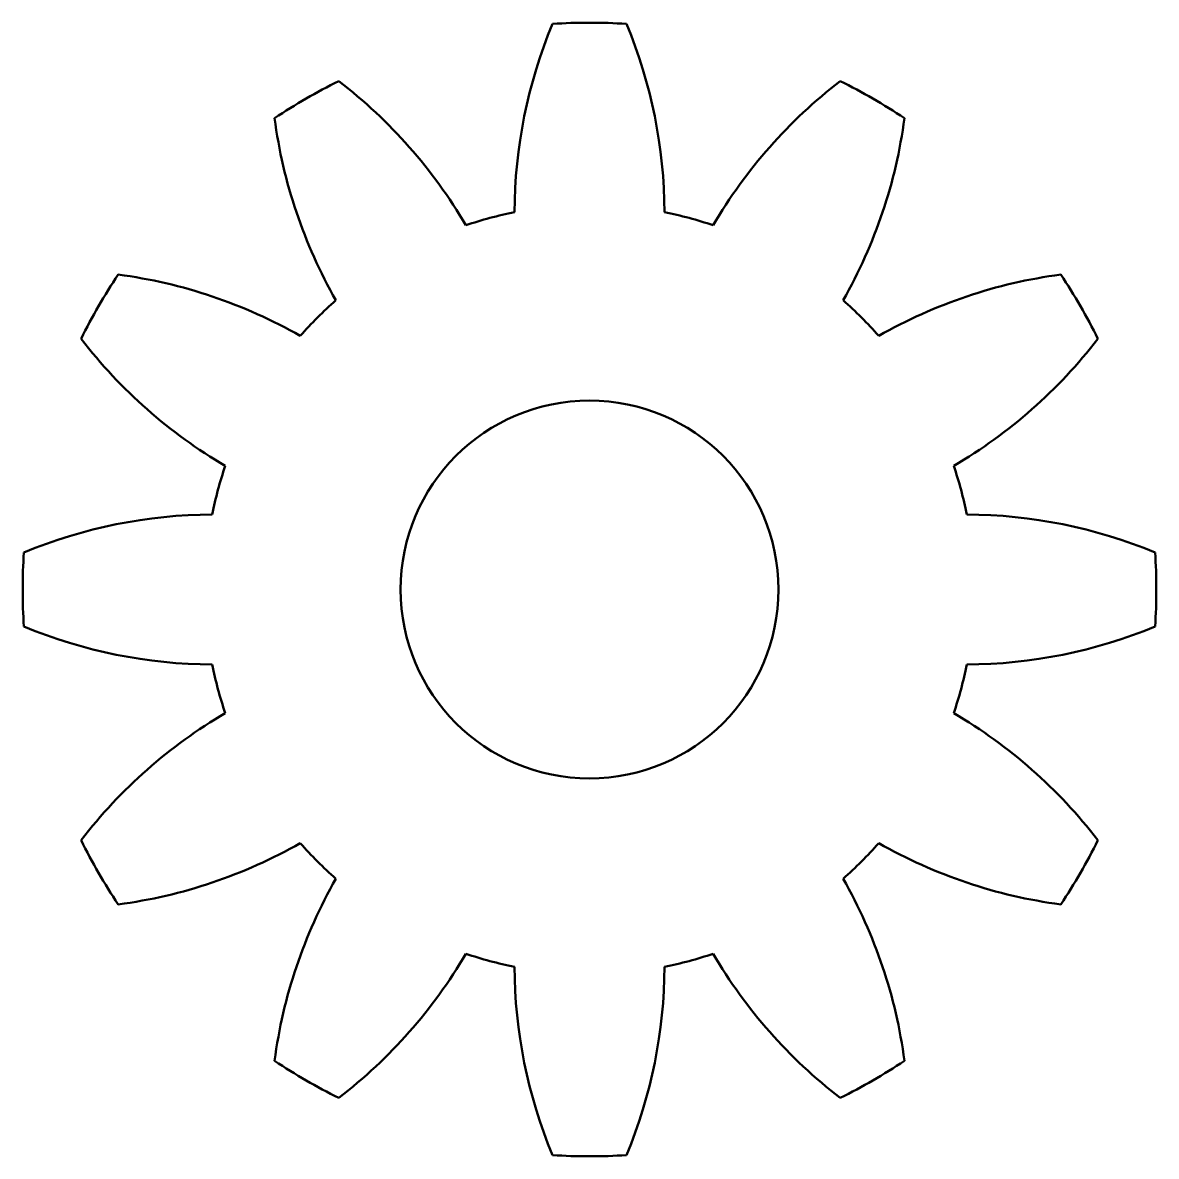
# Model space of a CAD drawing. Header units: millimetres. Extents: x 199.5 to 220.5, y 138 to 159.
import ezdxf

# ---------------------------------------------------------------- set-up
doc = ezdxf.new("R2010")
doc.units = ezdxf.units.MM
doc.layers.add('Visible (ISO)', color=7, linetype='Continuous', lineweight=50)

msp = doc.modelspace()

# ---------------------------------------------------------------- linework, layer by layer
at = {"layer": 'Visible (ISO)'}
msp.add_circle((210, 148.5), 3.5, dxfattribs=at)
for centre, radius, start, end in [((217.871, 155.437), 9.261, 157.5251, 179.6845), ((210, 148.5), 10.5, 86.25, 93.75), ((202.129, 155.437), 9.261, 0.3155, 22.4749), ((210, 148.5), 10.5, 116.25, 123.75), ((199.715, 150.572), 9.261, 30.3155, 52.4749), ((220.285, 150.572), 9.261, 127.5251, 149.6845), ((210, 148.5), 10.5, 56.25, 63.75), ((213.348, 158.443), 9.261, 187.5251, 209.6845), ((206.652, 158.443), 9.261, 330.3155, 352.4749), ((210, 148.5), 7.125, 101.25, 108.75), ((210, 148.5), 7.125, 71.25, 78.75), ((210, 148.5), 10.5, 146.25, 153.75), ((200.057, 145.152), 9.261, 60.3155, 82.4749), ((219.943, 145.152), 9.261, 97.5251, 119.6845), ((210, 148.5), 10.5, 26.25, 33.75), ((210, 148.5), 7.125, 131.25, 138.75), ((210, 148.5), 7.125, 41.25, 48.75), ((207.928, 158.785), 9.261, 217.5251, 239.6845), ((212.072, 158.785), 9.261, 300.3155, 322.4749), ((210, 148.5), 7.125, 161.25, 168.75), ((210, 148.5), 7.125, 11.25, 18.75), ((203.063, 140.629), 9.261, 90.3155, 112.4749), ((216.937, 140.629), 9.261, 67.5251, 89.6845), ((210, 148.5), 10.5, 176.25, 183.75), ((210, 148.5), 10.5, 356.25, 3.75), ((203.063, 156.371), 9.261, 247.5251, 269.6845), ((216.937, 156.371), 9.261, 270.3155, 292.4749), ((210, 148.5), 7.125, 191.25, 198.75), ((210, 148.5), 7.125, 341.25, 348.75), ((207.928, 138.215), 9.261, 120.3155, 142.4749), ((212.072, 138.215), 9.261, 37.5251, 59.6845), ((210, 148.5), 10.5, 206.25, 213.75), ((210, 148.5), 10.5, 326.25, 333.75), ((200.057, 151.848), 9.261, 277.5251, 299.6845), ((210, 148.5), 7.125, 221.25, 228.75), ((210, 148.5), 7.125, 311.25, 318.75), ((219.943, 151.848), 9.261, 240.3155, 262.4749), ((213.348, 138.557), 9.261, 150.3155, 172.4749), ((206.652, 138.557), 9.261, 7.5251, 29.6845), ((199.715, 146.428), 9.261, 307.5251, 329.6845), ((210, 148.5), 7.125, 251.25, 258.75), ((210, 148.5), 7.125, 281.25, 288.75), ((220.285, 146.428), 9.261, 210.3155, 232.4749), ((217.871, 141.563), 9.261, 180.3155, 202.4749), ((202.129, 141.563), 9.261, 337.5251, 359.6845), ((210, 148.5), 10.5, 236.25, 243.75), ((210, 148.5), 10.5, 296.25, 303.75), ((210, 148.5), 10.5, 266.25, 273.75)]:
    msp.add_arc(centre, radius, start, end, dxfattribs=at)

doc.saveas('drawing.dxf')
